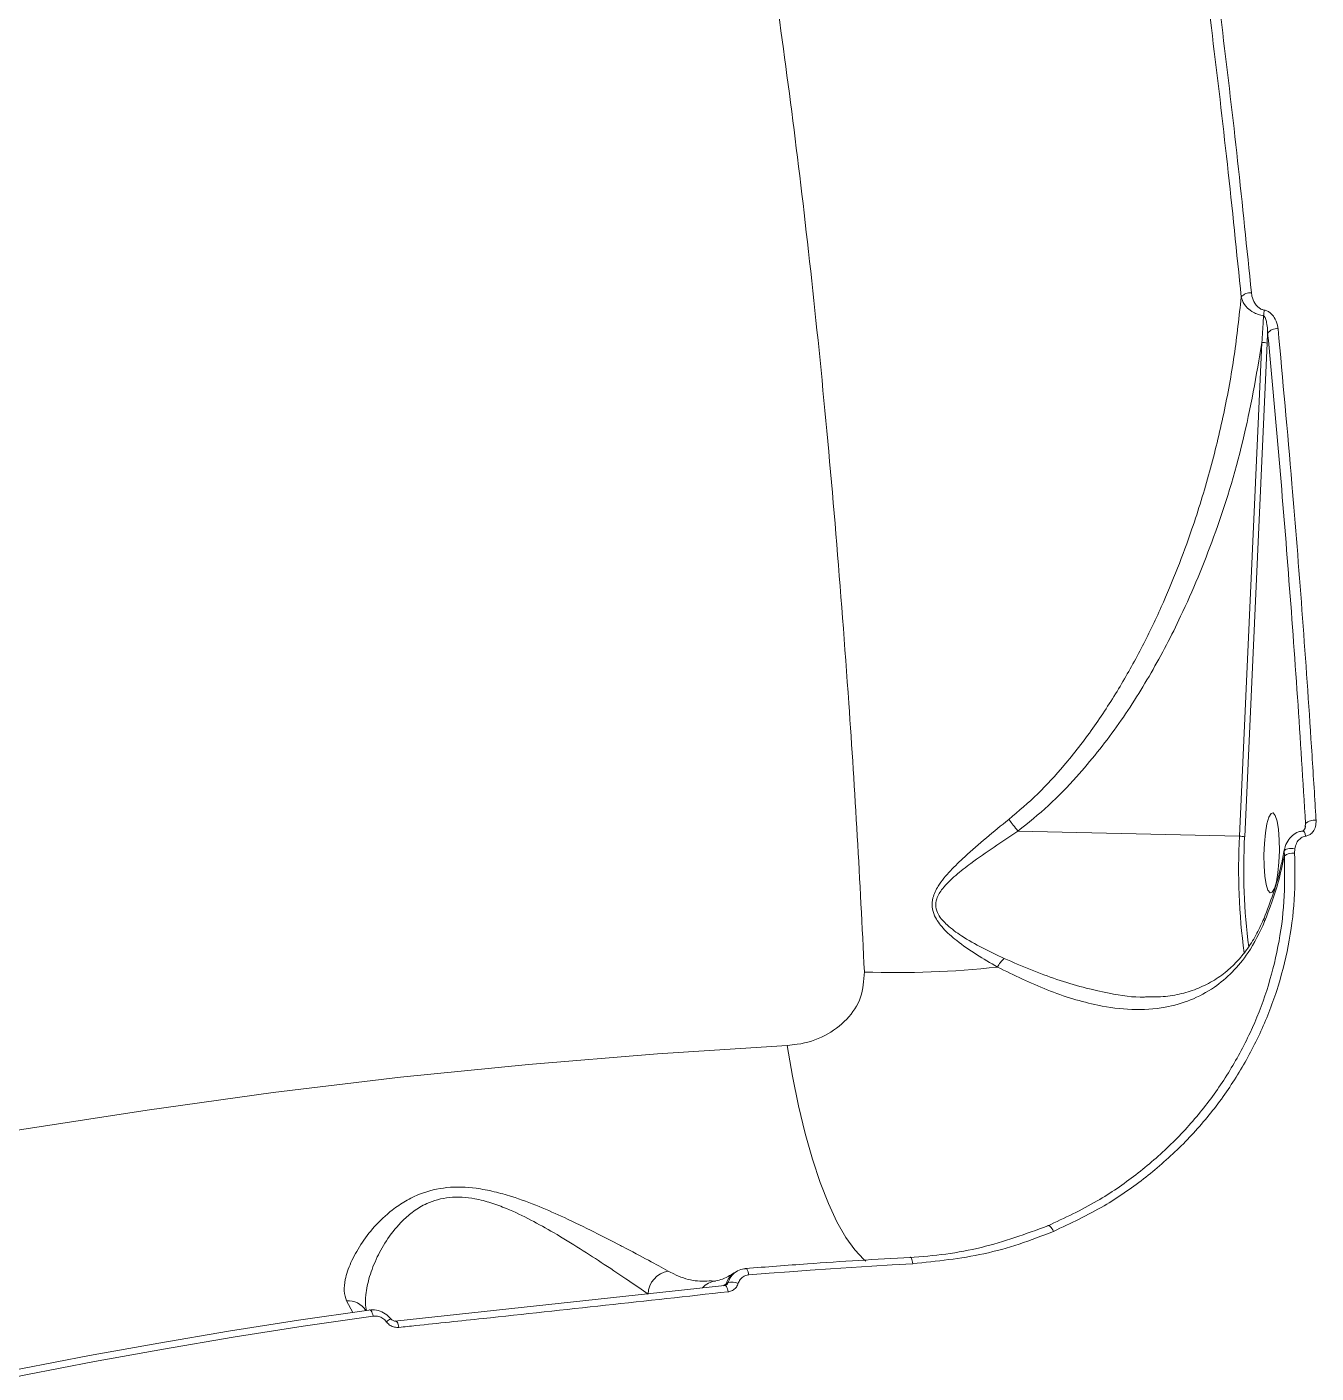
# Model space of a CAD drawing. Header units: millimetres. Extents: x -8422 to 28150, y -6982 to 5510.
# Drawn here: x 4112 to 4256.6, y 1979.3 to 2130.3 of the extents above; entities that cross this region are included whole.
import ezdxf

# ---------------------------------------------------------------- set-up
doc = ezdxf.new("R2010")
doc.units = ezdxf.units.MM
doc.layers.add('DIKOM_ОБЪЕКТ', color=7, linetype='Continuous')

msp = doc.modelspace()

# ---------------------------------------------------------------- linework, layer by layer
at = {"layer": 'DIKOM_ОБЪЕКТ', "color": 7, "linetype": 'Continuous', "lineweight": 15}
for p, q in [((4251.08, 2094.83), (4251.13, 2095.93)), ((4250.49, 2094.9), (4247.97, 2039.5)), ((4248.56, 2039.43), (4251.08, 2094.83)), ((4223.12, 2040.08), (4247.97, 2039.5)), ((4255.38, 2040.92), (4255.34, 2040.54)), ((4255.38, 2040.92), (4255.35, 2040.63)), ((4252.99, 2037.87), (4253, 2037.3)), ((4254.15, 2037.62), (4254.18, 2038.09)), ((4191.28, 1990.51), (4191.51, 1990.66)), ((4190.2, 1989.1), (4153.26, 1985.1)), ((4189.21, 1989.62), (4188.76, 1989.63)), ((4190.42, 1989.31), (4190.08, 1989.09)), ((4147.82, 1987.39), (4148.55, 1986.08))]:
    msp.add_line(p, q, dxfattribs=at)
at = {"layer": 'DIKOM_ОБЪЕКТ', "color": 7, "linetype": 'Continuous', "lineweight": 15, "flags": 128}
for points in [[(4252.11, 2034.39), (4251.89, 2033.65), (4251.65, 2033.23), (4251.4, 2033.16), (4251.16, 2033.46), (4250.97, 2034.1), (4250.82, 2035.02), (4250.73, 2036.16), (4250.71, 2037.41), (4250.76, 2038.69), (4250.88, 2039.88), (4251.05, 2040.89), (4251.27, 2041.63), (4251.51, 2042.06), (4251.76, 2042.12), (4251.99, 2041.82), (4252.19, 2041.19), (4252.34, 2040.26), (4252.43, 2039.12), (4252.45, 2037.87), (4252.4, 2036.59), (4252.28, 2035.4), (4252.11, 2034.39)], [(4255.39, 2039.52), (4255.33, 2039.76), (4255.25, 2039.95), (4255.16, 2040.07), (4255.08, 2040.12), (4255.07, 2040.12)], [(4254.18, 2038.09), (4253.97, 2038.12), (4253.77, 2038.14), (4253.57, 2038.13), (4253.39, 2038.11), (4253.24, 2038.07), (4253.12, 2038.02), (4253.04, 2037.95), (4252.99, 2037.87)], [(4197.25, 2016.05), (4182.71, 2015.11), (4168.25, 2013.92), (4153.88, 2012.47), (4139.62, 2010.76), (4125.47, 2008.8), (4111.43, 2006.6), (4097.52, 2004.14), (4083.75, 2001.43), (4070.11, 1998.47), (4056.62, 1995.27), (4043.29, 1991.83), (4030.12, 1988.14), (4017.12, 1984.21), (4004.3, 1980.05)], [(4197.25, 2016.05), (4197.85, 2012.58), (4198.53, 2009.28), (4199.28, 2006.17), (4200.09, 2003.29), (4200.96, 2000.66), (4201.87, 1998.31), (4202.83, 1996.25), (4203.82, 1994.51), (4204.83, 1993.1), (4205.86, 1992.03), (4206.08, 1991.85)], [(4227.11, 1995.19), (4227.03, 1995.35), (4226.93, 1995.5), (4226.84, 1995.63), (4226.75, 1995.72), (4226.66, 1995.79), (4226.58, 1995.83), (4226.51, 1995.83), (4226.46, 1995.8)], [(4211.34, 1991.56), (4211.31, 1991.74), (4211.28, 1991.9), (4211.24, 1992.04), (4211.19, 1992.15), (4211.14, 1992.23), (4211.09, 1992.27), (4211.05, 1992.28)], [(4192.6, 1991.02), (4192.59, 1991.02), (4192.54, 1990.99)], [(4192.94, 1990.31), (4192.9, 1990.48), (4192.86, 1990.64), (4192.81, 1990.78), (4192.76, 1990.89), (4192.71, 1990.97), (4192.65, 1991.01), (4192.6, 1991.02)], [(4192.94, 1990.31), (4195.23, 1990.49), (4197.52, 1990.66), (4199.82, 1990.83), (4202.12, 1990.99), (4204.42, 1991.14), (4206.73, 1991.29), (4209.03, 1991.43), (4211.34, 1991.56)], [(4190.26, 1989.13), (4190.25, 1989.13), (4190.2, 1989.1)], [(4190.63, 1988.41), (4190.59, 1988.59), (4190.54, 1988.75), (4190.49, 1988.89), (4190.43, 1989), (4190.37, 1989.08), (4190.31, 1989.12), (4190.26, 1989.13)], [(4150.33, 1986.36), (4142.44, 1985.21), (4134.59, 1983.98), (4126.78, 1982.66), (4119.01, 1981.26), (4111.29, 1979.77), (4103.61, 1978.2), (4095.99, 1976.54), (4088.41, 1974.8)], [(4089.03, 1974.15), (4096.6, 1975.89), (4104.2, 1977.54), (4111.86, 1979.11), (4119.57, 1980.59), (4127.32, 1981.99), (4135.11, 1983.31), (4142.95, 1984.54), (4150.82, 1985.68)], [(4150.82, 1985.68), (4150.78, 1985.86), (4150.72, 1986.02), (4150.66, 1986.15), (4150.59, 1986.26), (4150.53, 1986.34), (4150.46, 1986.38), (4150.39, 1986.39), (4150.33, 1986.36)], [(4153.71, 1984.42), (4153.67, 1984.59), (4153.62, 1984.75), (4153.57, 1984.89), (4153.51, 1985), (4153.44, 1985.08), (4153.38, 1985.12), (4153.32, 1985.13)]]:
    msp.add_lwpolyline(points, dxfattribs=at)
at = {"layer": 'DIKOM_ОБЪЕКТ', "color": 7, "linetype": 'Continuous', "lineweight": 15}
for centre, radius, start, end in [((4249.16, 2099.19), 1.27, 83.2408, 141.1389), ((4243.54, 2099.03), 7.22, 350.9248, 356.035), ((4252.12, 2095.23), 1.21, 81.9243, 144.7984), ((4250.54, 2092.87), 2.03, 74.7802, 91.4845), ((4256.35, 2039.89), 1.42, 81.7008, 133.2857), ((4316.72, 2035.76), 68.85, 176.8862, 187.7744), ((4248.02, 2037.47), 2.03, 74.7752, 91.4868), ((4315.33, 2035.78), 66.88, 176.873, 187.4668), ((4253.96, 2036.06), 1.56, 82.9843, 128.034), ((4209.52, 2125.95), 101.74, 267.9672, 276.3779), ((4225.1, 2022.26), 5, 135.0259, 148.916), ((4184.36, 1988.06), 2.71, 99.4789, 178.2992), ((4192.41, 1988.78), 2.07, 123.1515, 165.1418), ((4189.39, 1987.48), 2.14, 94.8995, 139.7467), ((4190.01, 1989.42), 0.425, 318.7438, 344.8475), ((4191.07, 1987.83), 1.67, 65.7462, 105.8431), ((4148.01, 1985.04), 2.36, 32.6978, 94.5821), ((4153.48, 1983.71), 1.79, 112.1932, 131.5828)]:
    msp.add_arc(centre, radius, start, end, dxfattribs=at)
for points, knots in [([(4145.75, 2257.82), (4146.19, 2257.86), (4148, 2258.05), (4151.13, 2257.13), (4155.12, 2255.07), (4159.01, 2251.78), (4162.86, 2247.32), (4166.66, 2241.63), (4170.39, 2234.7), (4173.98, 2226.69), (4177.41, 2217.63), (4180.67, 2207.62), (4183.82, 2196.48), (4186.85, 2184.21), (4189.73, 2170.83), (4192.4, 2156.62), (4194.87, 2141.64), (4197.12, 2125.97), (4199.2, 2109.38), (4201.08, 2091.89), (4202.75, 2073.52), (4204.08, 2056.01), (4205.14, 2039.57), (4205.65, 2029.38), (4205.91, 2024.28)], [0, 0, 0, 0, 0.015308, 0.063735, 0.110831, 0.157963, 0.205059, 0.253519, 0.302019, 0.350479, 0.397652, 0.444862, 0.492035, 0.540572, 0.589149, 0.637686, 0.684977, 0.732304, 0.779596, 0.828251, 0.876945, 0.925601, 0.962765, 1, 1, 1, 1]), ([(4241.21, 2156.57), (4241.86, 2152.14), (4243.15, 2143.27), (4244.95, 2129.32), (4246.64, 2114.95), (4247.66, 2104.98), (4248.17, 2099.99)], [0, 0, 0, 0, 0.2491, 0.4982, 0.749099, 1, 1, 1, 1]), ([(4249.31, 2100.46), (4248.8, 2105.42), (4247.79, 2115.34), (4246.1, 2129.72), (4244.3, 2143.74), (4242.99, 2152.69), (4242.33, 2157.17)], [0, 0, 0, 0, 0.2491, 0.498199, 0.7491, 1, 1, 1, 1]), ([(4250.74, 2098.53), (4250.61, 2098.56), (4250.36, 2098.62), (4249.99, 2098.9), (4249.6, 2099.38), (4249.38, 2099.94), (4249.33, 2100.33), (4249.31, 2100.46)], [0, 0, 0, 0, 0.138856, 0.276773, 0.496607, 0.841858, 1, 1, 1, 1]), ([(4248.17, 2099.99), (4247.93, 2097.8), (4247.46, 2093.42), (4246.25, 2086.88), (4244.68, 2080.38), (4242.45, 2073.1), (4239.85, 2066.48), (4236.99, 2060.54), (4234.44, 2055.98), (4231.58, 2051.58), (4228.54, 2047.65), (4225.4, 2044.2), (4223.2, 2042.33), (4222.1, 2041.39)], [0, 0, 0, 0, 0.100762, 0.201526, 0.303793, 0.406056, 0.549024, 0.627941, 0.706849, 0.787294, 0.867708, 0.933556, 1, 1, 1, 1]), ([(4248.17, 2099.99), (4248.2, 2099.86), (4248.32, 2099.44), (4248.75, 2098.82), (4249.42, 2098.3), (4250.05, 2098.01), (4250.46, 2097.93), (4250.67, 2097.89)], [0, 0, 0, 0, 0.144083, 0.467914, 0.690083, 0.840282, 1, 1, 1, 1]), ([(4250.67, 2097.89), (4250.66, 2097.68), (4250.6, 2096.68), (4250.54, 2095.68), (4250.49, 2094.9)], [0, 0, 0, 0, 0.214836, 1, 1, 1, 1]), ([(4250.67, 2097.89), (4250.69, 2097.88), (4250.74, 2097.85), (4250.82, 2097.74), (4250.93, 2097.5), (4251.05, 2097.01), (4251.12, 2096.46), (4251.12, 2096.06), (4251.13, 2095.93)], [0, 0, 0, 0, 0.038176, 0.081843, 0.192041, 0.417992, 0.812404, 1, 1, 1, 1]), ([(4252.29, 2096.44), (4252.27, 2096.57), (4252.21, 2097), (4251.96, 2097.62), (4251.53, 2098.14), (4251.13, 2098.43), (4250.87, 2098.5), (4250.74, 2098.53)], [0, 0, 0, 0, 0.160556, 0.508149, 0.731863, 0.865347, 1, 1, 1, 1]), ([(4251.13, 2095.93), (4251.54, 2091.52), (4252.37, 2082.68), (4253.47, 2069.04), (4254.5, 2055.15), (4255.09, 2045.66), (4255.38, 2040.92)], [0, 0, 0, 0, 0.249314, 0.498628, 0.749314, 1, 1, 1, 1]), ([(4256.56, 2041.29), (4256.52, 2041.9), (4256.34, 2044.96), (4255.84, 2052.88), (4254.99, 2064.91), (4253.78, 2080.32), (4252.82, 2090.67), (4252.29, 2096.44)], [0, 0, 0, 0, 0.032157, 0.160791, 0.418283, 0.675774, 1, 1, 1, 1]), ([(4223.12, 2040.08), (4224.29, 2041.02), (4226.62, 2042.9), (4230.36, 2046.79), (4234.28, 2051.71), (4238.14, 2057.77), (4241.83, 2064.86), (4245.41, 2073.52), (4248.58, 2083.79), (4249.86, 2091.2), (4250.49, 2094.9)], [0, 0, 0, 0, 0.071765, 0.143571, 0.257676, 0.372185, 0.486517, 0.639733, 0.819858, 1, 1, 1, 1]), ([(4222.1, 2041.39), (4220.41, 2040.02), (4218.13, 2038.17), (4215.53, 2035.66), (4214.25, 2034.15), (4213.55, 2032.74), (4213.44, 2031.57), (4213.8, 2030.37), (4214.77, 2029.07), (4217.08, 2027.02), (4219.25, 2025.76), (4220.82, 2024.84)], [0, 0, 0, 0, 0.265786, 0.359379, 0.454306, 0.517754, 0.563283, 0.608577, 0.680316, 0.768875, 1, 1, 1, 1]), ([(4221.57, 2025.8), (4219.94, 2026.57), (4217.7, 2027.64), (4215.27, 2029.41), (4214.24, 2030.52), (4213.85, 2031.58), (4213.99, 2032.63), (4214.78, 2033.85), (4216.12, 2035.15), (4218.93, 2037.3), (4221.32, 2038.9), (4223.1, 2040.09), (4223.11, 2040.09)], [0, 0, 0, 0, 0.23698, 0.325274, 0.393818, 0.435134, 0.476455, 0.536455, 0.630859, 0.72578, 0.999683, 1, 1, 1, 1]), ([(4222.1, 2041.39), (4222.12, 2041.36), (4222.28, 2041.16), (4222.63, 2040.73), (4222.94, 2040.31), (4223.11, 2040.09)], [0, 0, 0, 0, 0.079427, 0.497167, 1, 1, 1, 1]), ([(4223.11, 2040.09), (4223.11, 2040.09), (4223.11, 2040.08), (4223.11, 2040.08), (4223.12, 2040.08), (4223.12, 2040.08)], [0, 0, 0, 0, 0.242992, 0.561275, 1, 1, 1, 1]), ([(4253.02, 2037.96), (4253.03, 2038.02), (4253.07, 2038.37), (4253.34, 2038.96), (4253.86, 2039.6), (4254.47, 2040.01), (4254.9, 2040.06), (4255.07, 2040.09)], [0, 0, 0, 0, 0.058154, 0.341844, 0.599728, 0.842539, 1, 1, 1, 1]), ([(4255.06, 2040.12), (4255.07, 2040.12), (4255.1, 2040.12), (4255.15, 2040.15), (4255.27, 2040.28), (4255.36, 2040.48), (4255.36, 2040.61), (4255.36, 2040.63)], [0, 0, 0, 0, 0.044665, 0.169213, 0.518745, 0.958428, 1, 1, 1, 1]), ([(4255.39, 2039.52), (4255.44, 2039.52), (4255.62, 2039.56), (4255.93, 2039.71), (4256.28, 2040.06), (4256.54, 2040.61), (4256.55, 2041.06), (4256.56, 2041.29)], [0, 0, 0, 0, 0.057962, 0.224505, 0.430045, 0.700499, 1, 1, 1, 1]), ([(4254.18, 2038.09), (4254.23, 2038.31), (4254.32, 2038.72), (4254.67, 2039.18), (4255.04, 2039.44), (4255.29, 2039.49), (4255.39, 2039.52)], [0, 0, 0, 0, 0.346713, 0.631256, 0.851288, 1, 1, 1, 1]), ([(4253, 2037.3), (4253.03, 2035.59), (4253.08, 2032.18), (4252.38, 2027.12), (4251.12, 2022.17), (4249.25, 2017.42), (4246.81, 2012.92), (4243.84, 2008.72), (4240.36, 2004.88), (4236.41, 2001.48), (4231.83, 1998.31), (4228.35, 1996.68), (4226.46, 1995.8)], [0, 0, 0, 0, 0.097772, 0.195857, 0.293632, 0.391458, 0.489594, 0.587424, 0.685896, 0.784681, 0.883156, 1, 1, 1, 1]), ([(4227.11, 1995.19), (4229.04, 1996.09), (4232.59, 1997.76), (4237.26, 2000.99), (4241.28, 2004.48), (4244.83, 2008.4), (4247.85, 2012.7), (4250.33, 2017.3), (4252.25, 2022.16), (4253.53, 2027.21), (4254.24, 2032.39), (4254.18, 2035.88), (4254.15, 2037.62)], [0, 0, 0, 0, 0.11668, 0.215084, 0.313797, 0.412201, 0.510061, 0.608226, 0.706083, 0.803954, 0.902132, 1, 1, 1, 1]), ([(4250.72, 2030.33), (4251.08, 2031.23), (4251.85, 2033.2), (4252.58, 2035.77), (4252.88, 2037.42), (4252.98, 2037.97)], [0, 0, 0, 0, 0.360287, 0.78671, 1, 1, 1, 1]), ([(4250.79, 2029.93), (4251.34, 2031.39), (4252.25, 2033.82), (4252.79, 2036.31), (4253, 2037.3)], [0, 0, 0, 0, 0.602583, 1, 1, 1, 1]), ([(4220.82, 2024.84), (4222.69, 2023.93), (4225.51, 2022.54), (4229.27, 2021.24), (4232.45, 2020.41), (4235.95, 2019.96), (4239.43, 2020.17), (4242.53, 2021.05), (4245.04, 2022.39), (4247.2, 2024.22), (4249.19, 2026.58), (4250.21, 2028.72), (4250.79, 2029.93)], [0, 0, 0, 0, 0.158902, 0.240908, 0.322893, 0.435274, 0.55056, 0.642857, 0.737651, 0.815501, 0.895509, 1, 1, 1, 1]), ([(4237.48, 2021.5), (4238.04, 2021.48), (4239.33, 2021.46), (4241.22, 2021.75), (4243.16, 2022.33), (4244.95, 2023.19), (4246.51, 2024.29), (4247.82, 2025.55), (4248.95, 2026.96), (4249.93, 2028.54), (4250.47, 2029.76), (4250.73, 2030.35)], [0, 0, 0, 0, 0.098079, 0.22908, 0.357106, 0.483765, 0.605607, 0.708401, 0.804323, 0.906372, 1, 1, 1, 1]), ([(4250.79, 2029.93), (4250.78, 2029.95), (4250.73, 2030.06), (4250.68, 2030.21), (4250.75, 2030.3), (4250.78, 2030.32)], [0, 0, 0, 0, 0.12981, 0.726984, 1, 1, 1, 1]), ([(4237.49, 2021.48), (4237.44, 2021.48), (4236.1, 2021.4), (4232.77, 2021.96), (4227.5, 2023.27), (4223.55, 2024.95), (4221.57, 2025.8)], [0, 0, 0, 0, 0.010312, 0.266028, 0.632755, 1, 1, 1, 1]), ([(4205.91, 2024.28), (4205.84, 2023.31), (4205.7, 2021.35), (4204.02, 2018.83), (4201.53, 2017), (4199.1, 2016.21), (4197.62, 2016.09), (4197.25, 2016.05)], [0, 0, 0, 0, 0.21871, 0.444783, 0.679408, 0.919193, 1, 1, 1, 1]), ([(4183.91, 1990.74), (4183.21, 1991.12), (4181.79, 1991.9), (4179.76, 1992.97), (4177.69, 1994.05), (4175.6, 1995.12), (4172.52, 1996.63), (4169.43, 1998), (4166.77, 1999), (4164.39, 1999.67), (4161.95, 2000.14), (4159.04, 2000.24), (4156.37, 1999.58), (4154.4, 1998.61), (4152.61, 1997.38), (4150.88, 1995.71), (4149.35, 1993.68), (4148.24, 1991.65), (4147.66, 1989.9), (4147.5, 1988.45), (4147.71, 1987.75), (4147.82, 1987.39)], [0, 0, 0, 0, 0.071319, 0.145534, 0.151141, 0.216683, 0.283548, 0.337207, 0.39182, 0.425165, 0.459115, 0.513456, 0.567941, 0.604074, 0.641127, 0.702246, 0.764912, 0.83024, 0.896871, 0.947988, 1, 1, 1, 1]), ([(4150.07, 1986.35), (4150.05, 1986.44), (4149.91, 1986.94), (4149.98, 1988.19), (4150.34, 1990.08), (4151.19, 1992.24), (4152.4, 1994.41), (4153.81, 1996.16), (4155.33, 1997.47), (4156.99, 1998.48), (4159.33, 1999.14), (4161.9, 1998.97), (4164.04, 1998.41), (4166.16, 1997.62), (4168.53, 1996.48), (4171.29, 1994.93), (4174.07, 1993.22), (4176.9, 1991.38), (4179.57, 1989.6), (4180.96, 1988.63), (4181.65, 1988.14)], [0, 0, 0, 0, 0.012616, 0.067746, 0.138168, 0.208607, 0.273395, 0.338046, 0.374816, 0.411479, 0.464286, 0.517016, 0.550751, 0.584558, 0.640964, 0.697465, 0.768037, 0.838604, 0.919383, 1, 1, 1, 1]), ([(4226.46, 1995.8), (4224.01, 1994.91), (4220.3, 1993.55), (4215.05, 1992.58), (4212.34, 1992.36), (4210.99, 1992.25)], [0, 0, 0, 0, 0.49281, 0.746405, 1, 1, 1, 1]), ([(4211.34, 1991.56), (4214.02, 1991.84), (4218.08, 1992.26), (4223.3, 1993.7), (4225.84, 1994.69), (4227.11, 1995.19)], [0, 0, 0, 0, 0.492763, 0.746376, 1, 1, 1, 1]), ([(4192.6, 1991.02), (4194.91, 1991.2), (4201.03, 1991.68), (4207.2, 1992.05), (4211.05, 1992.28)], [0, 0, 0, 0, 0.375858, 1, 1, 1, 1]), ([(4188.76, 1989.63), (4188.07, 1989.61), (4186.67, 1989.55), (4185.04, 1990.14), (4184.11, 1990.63), (4183.91, 1990.74)], [0, 0, 0, 0, 0.430227, 0.873623, 1, 1, 1, 1]), ([(4189.07, 1989.61), (4189.32, 1989.66), (4189.85, 1989.76), (4190.51, 1990.04), (4191.06, 1990.39), (4191.3, 1990.53)], [0, 0, 0, 0, 0.346787, 0.72851, 1, 1, 1, 1]), ([(4192.54, 1990.99), (4192.44, 1990.98), (4192.07, 1990.94), (4191.49, 1990.69), (4190.91, 1990.17), (4190.71, 1989.69), (4190.62, 1989.44)], [0, 0, 0, 0, 0.120939, 0.414461, 0.706949, 1, 1, 1, 1]), ([(4191.76, 1989.36), (4191.82, 1989.5), (4191.94, 1989.8), (4192.29, 1990.12), (4192.65, 1990.27), (4192.87, 1990.3), (4192.94, 1990.31)], [0, 0, 0, 0, 0.292752, 0.585135, 0.878849, 1, 1, 1, 1]), ([(4190.26, 1989.14), (4190.29, 1989.14), (4190.36, 1989.15), (4190.4, 1989.18), (4190.41, 1989.19)], [0, 0, 0, 0, 0.557445, 1, 1, 1, 1]), ([(4190.62, 1989.44), (4190.6, 1989.43), (4190.53, 1989.39), (4190.47, 1989.34), (4190.42, 1989.31)], [0, 0, 0, 0, 0.24989, 1, 1, 1, 1]), ([(4190.62, 1989.44), (4190.6, 1989.39), (4190.55, 1989.29), (4190.46, 1989.22), (4190.42, 1989.19)], [0, 0, 0, 0, 0.495383, 1, 1, 1, 1]), ([(4190.63, 1988.41), (4190.68, 1988.42), (4190.89, 1988.45), (4191.23, 1988.6), (4191.58, 1988.92), (4191.7, 1989.21), (4191.76, 1989.36)], [0, 0, 0, 0, 0.096394, 0.398563, 0.699071, 1, 1, 1, 1]), ([(4153.71, 1984.42), (4154.34, 1984.48), (4157.48, 1984.81), (4169.74, 1986.11), (4181.45, 1987.4), (4190.63, 1988.41)], [0, 0, 0, 0, 0.051225, 0.256127, 1, 1, 1, 1]), ([(4152.79, 1985.35), (4152.75, 1985.41), (4152.52, 1985.69), (4152, 1986.1), (4151.18, 1986.41), (4150.61, 1986.38), (4150.33, 1986.36)], [0, 0, 0, 0, 0.081395, 0.385806, 0.693759, 1, 1, 1, 1]), ([(4150.82, 1985.68), (4150.99, 1985.69), (4151.32, 1985.7), (4151.81, 1985.51), (4152.13, 1985.26), (4152.26, 1985.09), (4152.29, 1985.05)], [0, 0, 0, 0, 0.307733, 0.61586, 0.919089, 1, 1, 1, 1]), ([(4152.29, 1985.05), (4152.31, 1985.03), (4152.43, 1984.87), (4152.72, 1984.62), (4153.21, 1984.41), (4153.54, 1984.42), (4153.71, 1984.42)], [0, 0, 0, 0, 0.052392, 0.36502, 0.682769, 1, 1, 1, 1]), ([(4152.81, 1985.38), (4152.82, 1985.35), (4152.87, 1985.29), (4152.98, 1985.21), (4153.13, 1985.14), (4153.25, 1985.12), (4153.3, 1985.13), (4153.32, 1985.14)], [0, 0, 0, 0, 0.128165, 0.357854, 0.605873, 0.899763, 1, 1, 1, 1])]:
    msp.add_open_spline(points, degree=3, knots=knots, dxfattribs=at)

doc.saveas('drawing.dxf')
